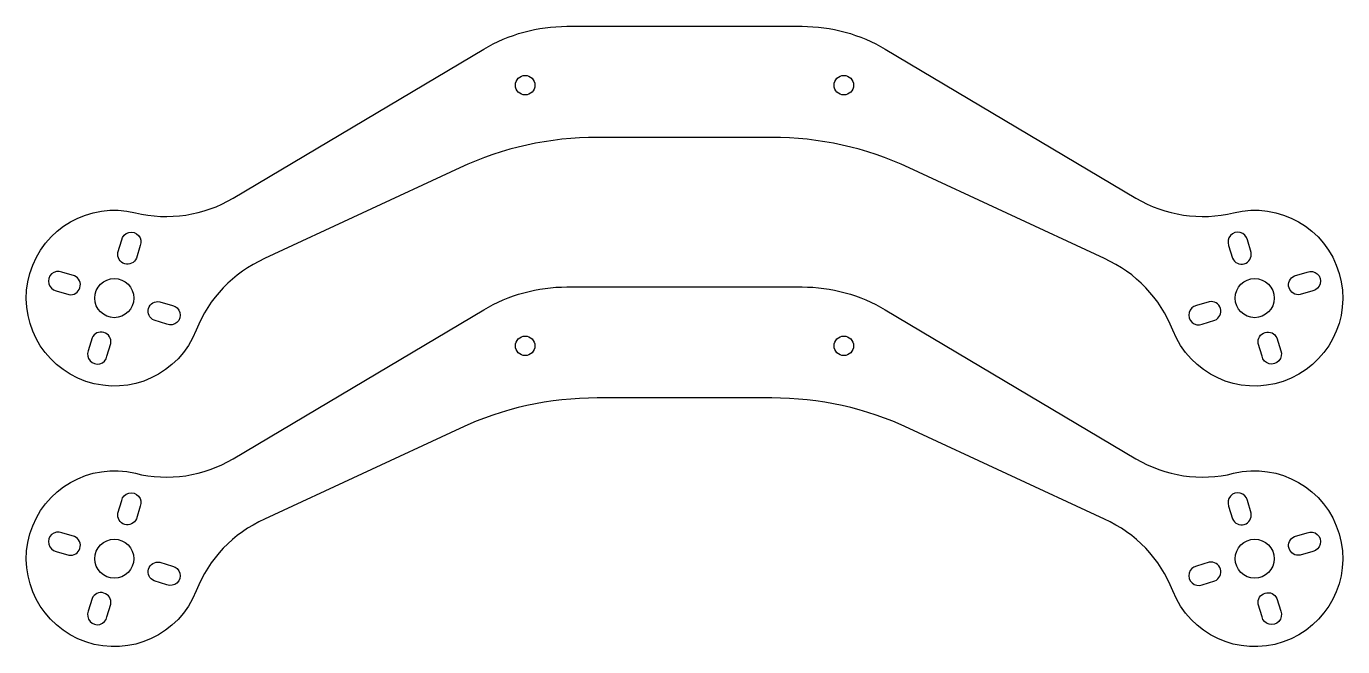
# Model space of a CAD drawing. Header units: millimetres. Extents: x 28 to 230, y 27 to 123.
import ezdxf

# ---------------------------------------------------------------- set-up
doc = ezdxf.new("R2010")
doc.units = ezdxf.units.MM

msp = doc.modelspace()

# ---------------------------------------------------------------- linework, layer by layer
for points in [[(146.56, 122.7, -0.134944), (159.34, 119.19), (197.8, 96.32, 0.19698), (212.8, 94.09, -2.206269), (203.46, 76.06, 0.19698), (192.98, 87.04), (163.01, 100.99, 0.109368), (141.91, 105.66), (128.53, 105.66), (115.15, 105.66, 0.109368), (94.04, 100.99), (64.07, 87.04, 0.19698), (53.6, 76.06, -2.206269), (44.26, 94.09, 0.19698), (59.26, 96.32), (97.71, 119.19, -0.134944), (110.49, 122.7), (128.53, 122.7)], [(41.58, 87.96), (42.16, 89.91, -1.087115), (45.02, 89.04), (44.43, 87.1, -0.898027)], [(215.48, 87.96), (214.9, 89.91, 1.087115), (212.03, 89.04), (212.62, 87.1, 0.898027)], [(34.91, 84.38), (32.96, 84.97, 1.087115), (32.1, 82.11), (34.05, 81.53, 0.898027)], [(222.14, 84.38), (224.09, 84.97, -1.087115), (224.96, 82.11), (223.01, 81.53, -0.898027)], [(146.56, 82.7, -0.134944), (159.34, 79.19), (197.8, 56.32, 0.19698), (212.8, 54.09, -2.206269), (203.46, 36.06, 0.19698), (192.98, 47.04), (163.01, 60.99, 0.109368), (141.91, 65.66), (128.53, 65.66), (115.15, 65.66, 0.109368), (94.04, 60.99), (64.07, 47.04, 0.19698), (53.6, 36.06, -2.206269), (44.26, 54.09, 0.19698), (59.26, 56.32), (97.71, 79.19, -0.134944), (110.49, 82.7), (128.53, 82.7)], [(48.01, 80.43), (49.96, 79.85, -1.087115), (49.09, 76.98), (47.14, 77.58, -0.898027)], [(209.05, 80.43), (207.1, 79.85, 1.087115), (207.96, 76.98), (209.91, 77.58, 0.898027)], [(37.62, 74.86), (37.03, 72.91, 1.087115), (39.9, 72.05), (40.48, 74, 0.898027)], [(219.43, 74.86), (220.02, 72.91, -1.087115), (217.16, 72.05), (216.58, 74, -0.898027)], [(41.58, 47.96), (42.16, 49.91, -1.087115), (45.02, 49.04), (44.43, 47.1, -0.898027)], [(215.48, 47.96), (214.9, 49.91, 1.087115), (212.03, 49.04), (212.62, 47.1, 0.898027)], [(34.91, 44.38), (32.96, 44.97, 1.087115), (32.1, 42.11), (34.05, 41.53, 0.898027)], [(222.14, 44.38), (224.09, 44.97, -1.087115), (224.96, 42.11), (223.01, 41.53, -0.898027)], [(48.01, 40.43), (49.96, 39.85, -1.087115), (49.09, 36.98), (47.14, 37.58, -0.898027)], [(209.05, 40.43), (207.1, 39.85, 1.087115), (207.96, 36.98), (209.91, 37.58, 0.898027)], [(37.62, 34.86), (37.03, 32.91, 1.087115), (39.9, 32.05), (40.48, 34, 0.898027)], [(219.43, 34.86), (220.02, 32.91, -1.087115), (217.16, 32.05), (216.58, 34, -0.898027)]]:
    msp.add_lwpolyline(points, format="xyb", close=True)
for centre, radius in [((104.08, 113.66), 1.5), ((152.98, 113.66), 1.5), ((41.03, 80.98), 3), ((216.03, 80.98), 3), ((104.08, 73.66), 1.5), ((152.98, 73.66), 1.5), ((41.03, 40.98), 3), ((216.03, 40.98), 3)]:
    msp.add_circle(centre, radius)

doc.saveas('drawing.dxf')
